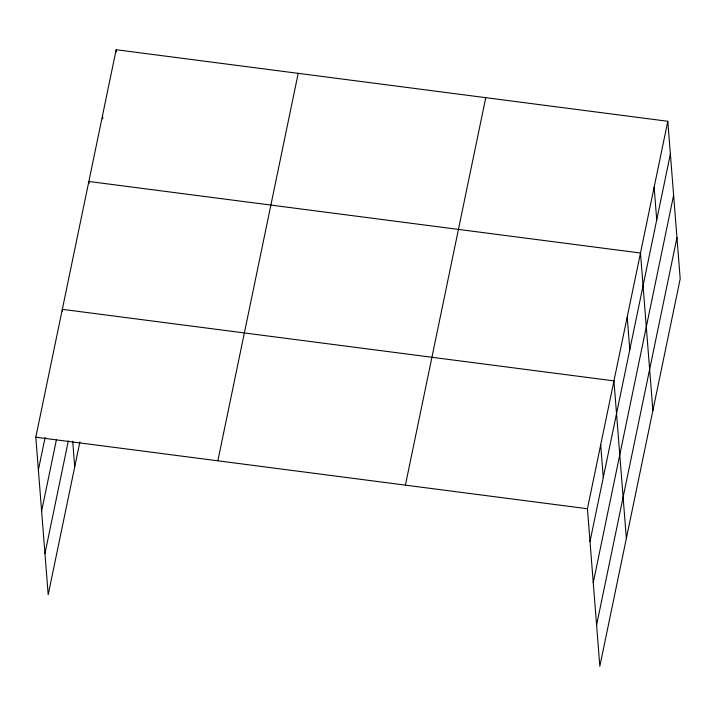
<?xml version="1.0" encoding="UTF-8"?>
<svg xmlns="http://www.w3.org/2000/svg" width="716" height="716" viewBox="0 0 716 716"><rect width="100%" height="100%" fill="white"/><g stroke="black" fill="none" stroke-linecap="round" stroke-linejoin="round"><path stroke-width="1.07" d="M79.888 441.933L48.196 594.719L35.8 437.199L116.171 49.735L667.804 121.281L680.2 278.801L599.829 666.265L587.433 508.745L667.804 121.281M38.378 469.92L45.117 437.413M41.617 511.108L56.448 439.588M44.956 553.54L68.333 440.841M217.843 460.809L298.205 73.345M405.399 485.135L485.761 97.671M590.011 541.475L670.382 154.012M593.251 582.654L673.622 195.191M596.589 625.086L676.96 237.623M35.8 437.199L587.433 508.745M654.138 187.153L656.715 219.875M652.876 410.545L640.48 253.017L88.847 181.47L89.017 183.654M627.216 316.955L629.794 349.676M626.357 538.405L613.952 380.885L62.319 309.33L62.489 311.514M600.697 444.815L603.275 477.545M116.171 49.735L116.341 51.91M102.504 115.598L102.764 118.874M72.701 441.253L74.715 466.859"/></g></svg>
